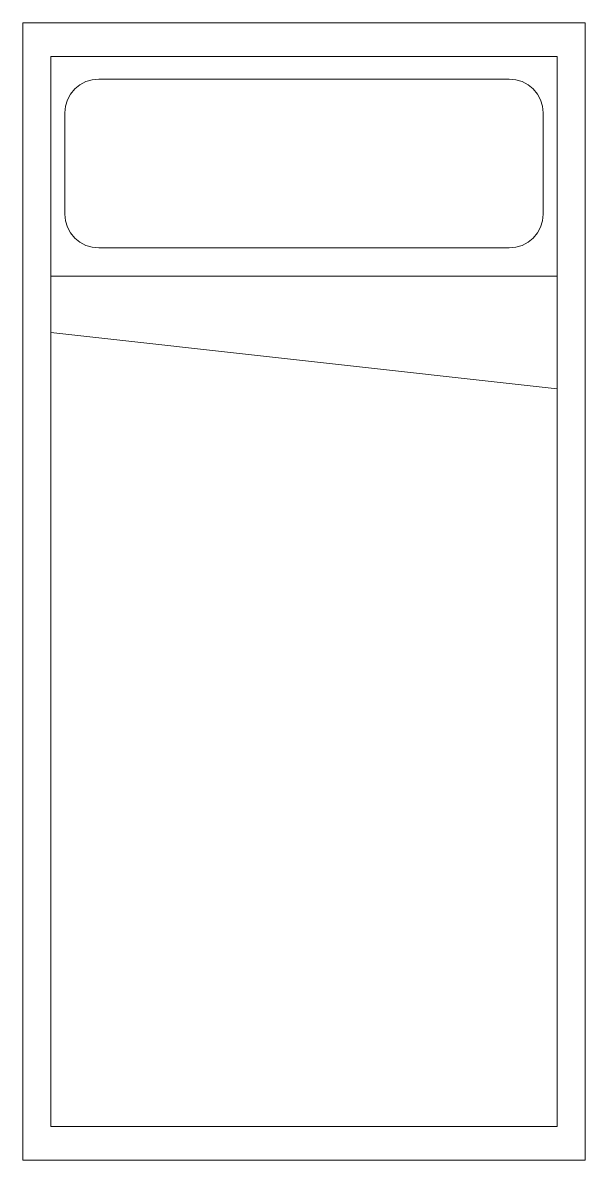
# Model space of a CAD drawing. Header units: millimetres. Extents: x 0 to 1000, y 0 to 2020.
import ezdxf

# ---------------------------------------------------------------- set-up
doc = ezdxf.new("R2010")
doc.units = ezdxf.units.MM
doc.layers.add('A-FURN', color=7, linetype='Continuous', lineweight=20, true_color=0x5c7584)

# ---------------------------------------------------------------- blocks, each defined once
blk = doc.blocks.new('201_FURNITURE_BLOCKS_SINGLE_BED_PLAN')
at = {"layer": 'A-FURN'}
for points in [[(0, 0), (1000, 0), (1000, 2020), (0, 2020)], [(50, 60), (950, 60), (950, 1960), (50, 1960)], [(50, 1570), (950, 1570), (950, 1960), (50, 1960)], [(865, 1620), (876.7, 1621.2), (888, 1624.6), (898.3, 1630.1), (907.4, 1637.6), (914.9, 1646.7), (920.4, 1657), (923.8, 1668.3), (925, 1680), (925, 1860), (923.8, 1871.7), (920.4, 1883), (914.9, 1893.3), (907.4, 1902.4), (898.3, 1909.9), (888, 1915.4), (876.7, 1918.8), (865, 1920), (135, 1920), (123.3, 1918.8), (112, 1915.4), (101.7, 1909.9), (92.6, 1902.4), (85.1, 1893.3), (79.6, 1883), (76.2, 1871.7), (75, 1860), (75, 1680), (76.2, 1668.3), (79.6, 1657), (85.1, 1646.7), (92.6, 1637.6), (101.7, 1630.1), (112, 1624.6), (123.3, 1621.2), (135, 1620)]]:
    blk.add_lwpolyline(points, close=True, dxfattribs=at)
blk.add_lwpolyline([(50, 1470), (950, 1370)], dxfattribs=at)

msp = doc.modelspace()

# ---------------------------------------------------------------- block references
msp.add_blockref('201_FURNITURE_BLOCKS_SINGLE_BED_PLAN', (0, 0))

doc.saveas('drawing.dxf')
